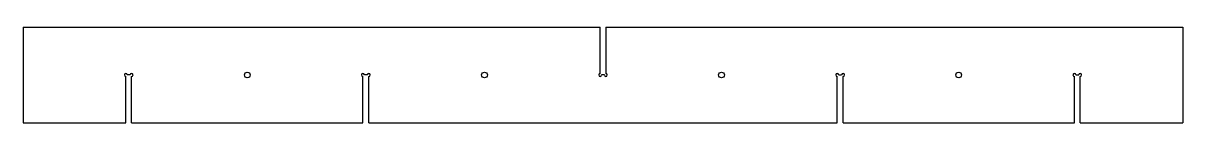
# Model space of a CAD drawing. Header units: millimetres. Extents: x -605 to 605, y 0 to 100.
import ezdxf

# ---------------------------------------------------------------- set-up
doc = ezdxf.new("R2010")
doc.units = ezdxf.units.MM

msp = doc.modelspace()

# ---------------------------------------------------------------- linework, layer by layer
at = {"color": 7, "linetype": 'Continuous', "lineweight": 25}
for p, q in [((-605.1, 100), (-3, 100)), ((-605.1, 100), (-605.1, 0)), ((-3, 51.5), (-3, 100)), ((3, 100), (605.1, 100)), ((3, 100), (3, 51.5)), ((605.1, 100), (605.1, 0)), ((-498, 0), (-498, 48.5)), ((-493.5, 50), (-496.5, 50)), ((-492, 0), (-492, 48.5)), ((-250.5, 0), (-250.5, 48.5)), ((-246, 50), (-249, 50)), ((-244.5, 0), (-244.5, 48.5)), ((1.5, 50), (-1.5, 50)), ((244.5, 0), (244.5, 48.5)), ((246, 50), (249, 50)), ((250.5, 0), (250.5, 48.5)), ((492, 0), (492, 48.5)), ((493.5, 50), (496.5, 50)), ((498, 0), (498, 48.5)), ((-605.1, 0), (-498, 0)), ((-492, 0), (-250.5, 0)), ((-244.5, 0), (244.5, 0)), ((250.5, 0), (492, 0)), ((498, 0), (605.1, 0))]:
    msp.add_line(p, q, dxfattribs=at)
for centre in [(-371.2, 50), (-123.7, 50), (123.7, 50), (371.2, 50)]:
    msp.add_circle(centre, 3, dxfattribs=at)
for centre, start, end in [((-498, 50), 0, 270), ((-492, 50), 270, 180), ((-250.5, 50), 0, 270), ((-244.5, 50), 270, 180), ((-3, 50), 90, 0), ((3, 50), 180, 90), ((244.5, 50), 0, 270), ((250.5, 50), 270, 180), ((492, 50), 0, 270), ((498, 50), 270, 180)]:
    msp.add_arc(centre, 1.5, start, end, dxfattribs=at)

doc.saveas('drawing.dxf')
